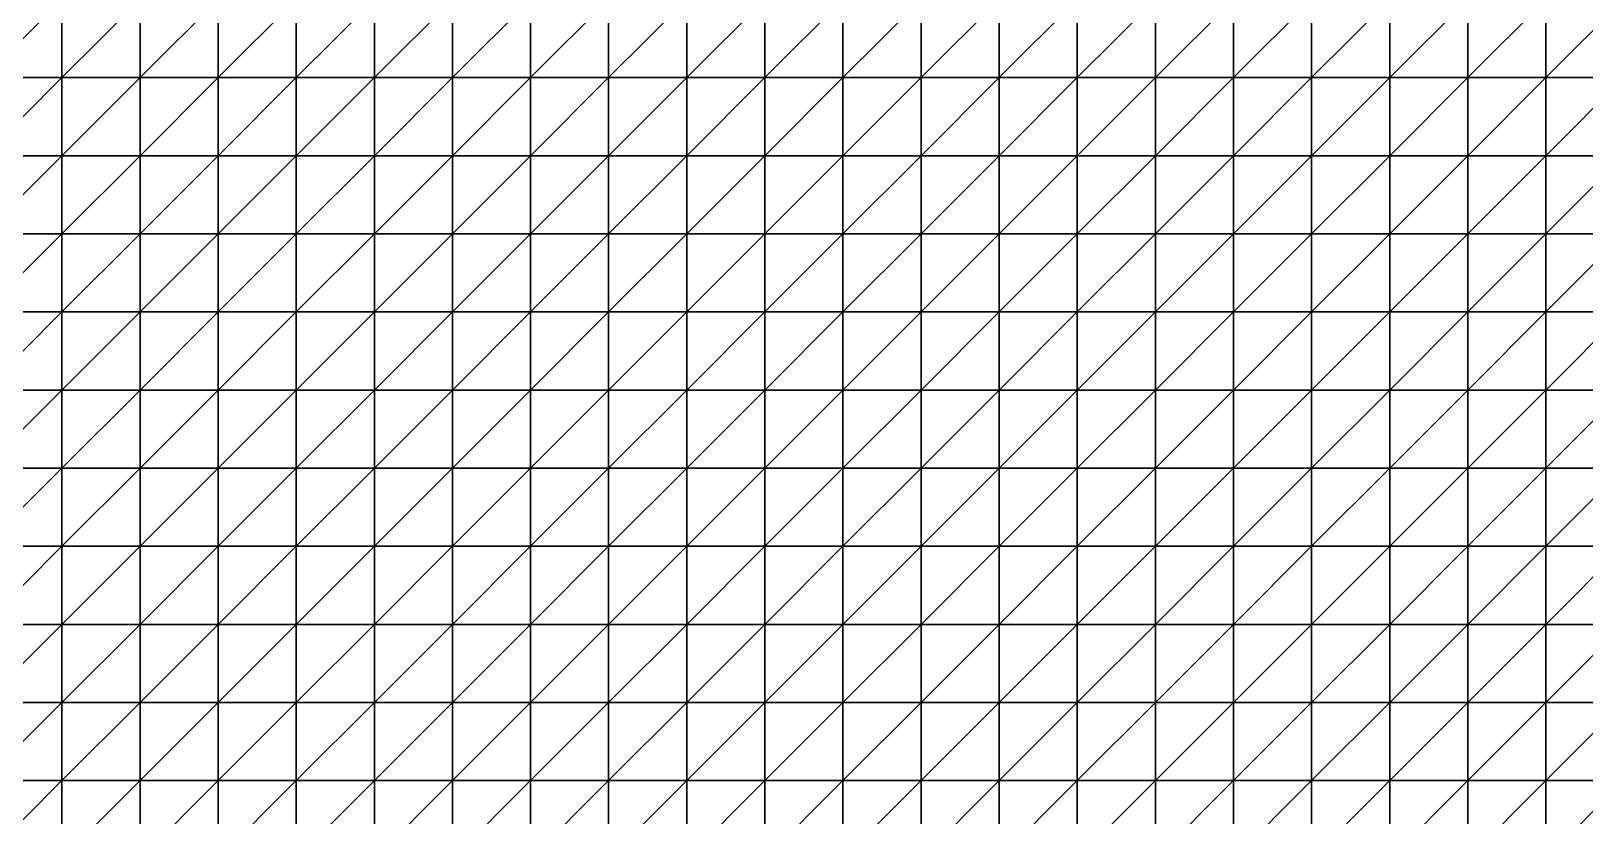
# Model space of a CAD drawing. Header units: metres. Extents: x 351000 to 353000, y 7455000 to 7457000.
# Drawn here: x 351490.1 to 351987.5, y 7456238.7 to 7456489.9 of the extents above; entities that cross this region are included whole.
import ezdxf

# ---------------------------------------------------------------- set-up
doc = ezdxf.new("R2010")
doc.units = ezdxf.units.M

msp = doc.modelspace()

# ---------------------------------------------------------------- linework, layer by layer
at = {"layer": 'TOP_OF_HYPOGENE_TOH'}
for points in [[(351475, 7456475, 1132.32), (351500, 7456475, 1135.08), (351500, 7456500, 1128.58)], [(351475, 7456475, 1132.32), (351500, 7456500, 1128.58), (351475, 7456500, 1126.83)], [(351500, 7456475, 1135.08), (351525, 7456475, 1145.54), (351525, 7456500, 1139.16)], [(351500, 7456475, 1135.08), (351525, 7456500, 1139.16), (351500, 7456500, 1128.58)], [(351525, 7456475, 1145.54), (351550, 7456475, 1161.4), (351550, 7456500, 1156.17)], [(351525, 7456475, 1145.54), (351550, 7456500, 1156.17), (351525, 7456500, 1139.16)], [(351550, 7456475, 1161.4), (351575, 7456475, 1178.13), (351575, 7456500, 1174.84)], [(351550, 7456475, 1161.4), (351575, 7456500, 1174.84), (351550, 7456500, 1156.17)], [(351575, 7456475, 1178.13), (351600, 7456475, 1190.94), (351600, 7456500, 1189.92)], [(351575, 7456475, 1178.13), (351600, 7456500, 1189.92), (351575, 7456500, 1174.84)], [(351600, 7456475, 1190.94), (351625, 7456475, 1196.79), (351625, 7456500, 1197.86)], [(351600, 7456475, 1190.94), (351625, 7456500, 1197.86), (351600, 7456500, 1189.92)], [(351625, 7456475, 1196.79), (351650, 7456475, 1195.81), (351650, 7456500, 1198.3)], [(351625, 7456475, 1196.79), (351650, 7456500, 1198.3), (351625, 7456500, 1197.86)], [(351650, 7456475, 1195.81), (351675, 7456475, 1191.15), (351675, 7456500, 1193.99)], [(351650, 7456475, 1195.81), (351675, 7456500, 1193.99), (351650, 7456500, 1198.3)], [(351675, 7456475, 1191.15), (351700, 7456475, 1187.36), (351700, 7456500, 1189.37)], [(351675, 7456475, 1191.15), (351700, 7456500, 1189.37), (351675, 7456500, 1193.99)], [(351700, 7456475, 1187.36), (351725, 7456475, 1188.22), (351725, 7456500, 1188.41)], [(351700, 7456475, 1187.36), (351725, 7456500, 1188.41), (351700, 7456500, 1189.37)], [(351725, 7456475, 1188.22), (351750, 7456475, 1194.94), (351750, 7456500, 1192.82)], [(351725, 7456475, 1188.22), (351750, 7456500, 1192.82), (351725, 7456500, 1188.41)], [(351750, 7456475, 1194.94), (351775, 7456475, 1205.6), (351775, 7456500, 1201.34)], [(351750, 7456475, 1194.94), (351775, 7456500, 1201.34), (351750, 7456500, 1192.82)], [(351775, 7456475, 1205.6), (351800, 7456475, 1215.85), (351800, 7456500, 1210.39)], [(351775, 7456475, 1205.6), (351800, 7456500, 1210.39), (351775, 7456500, 1201.34)], [(351800, 7456475, 1215.85), (351825, 7456475, 1220.81), (351825, 7456500, 1215.67)], [(351800, 7456475, 1215.85), (351825, 7456500, 1215.67), (351800, 7456500, 1210.39)], [(351825, 7456475, 1220.81), (351850, 7456475, 1217.24), (351850, 7456500, 1214.17)], [(351825, 7456475, 1220.81), (351850, 7456500, 1214.17), (351825, 7456500, 1215.67)], [(351850, 7456475, 1217.24), (351875, 7456475, 1205.11), (351875, 7456500, 1205.59)], [(351850, 7456475, 1217.24), (351875, 7456500, 1205.59), (351850, 7456500, 1214.17)], [(351875, 7456475, 1205.11), (351900, 7456475, 1187.68), (351900, 7456500, 1192.44)], [(351875, 7456475, 1205.11), (351900, 7456500, 1192.44), (351875, 7456500, 1205.59)], [(351900, 7456475, 1187.68), (351925, 7456475, 1170.27), (351925, 7456500, 1179.01)], [(351900, 7456475, 1187.68), (351925, 7456500, 1179.01), (351900, 7456500, 1192.44)], [(351925, 7456475, 1170.27), (351950, 7456475, 1157.97), (351950, 7456500, 1169.45)], [(351925, 7456475, 1170.27), (351950, 7456500, 1169.45), (351925, 7456500, 1179.01)], [(351950, 7456475, 1157.97), (351975, 7456475, 1153.81), (351975, 7456500, 1166.19)], [(351950, 7456475, 1157.97), (351975, 7456500, 1166.19), (351950, 7456500, 1169.45)], [(351975, 7456475, 1153.81), (352000, 7456475, 1157.81), (352000, 7456500, 1169.22)], [(351975, 7456475, 1153.81), (352000, 7456500, 1169.22), (351975, 7456500, 1166.19)], [(351475, 7456450, 1142.95), (351500, 7456450, 1145.73), (351500, 7456475, 1135.08)], [(351475, 7456450, 1142.95), (351500, 7456475, 1135.08), (351475, 7456475, 1132.32)], [(351500, 7456450, 1145.73), (351525, 7456450, 1154.63), (351525, 7456475, 1145.54)], [(351500, 7456450, 1145.73), (351525, 7456475, 1145.54), (351500, 7456475, 1135.08)], [(351525, 7456450, 1154.63), (351550, 7456450, 1167.66), (351550, 7456475, 1161.4)], [(351525, 7456450, 1154.63), (351550, 7456475, 1161.4), (351525, 7456475, 1145.54)], [(351550, 7456450, 1167.66), (351575, 7456450, 1180.86), (351575, 7456475, 1178.13)], [(351550, 7456450, 1167.66), (351575, 7456475, 1178.13), (351550, 7456475, 1161.4)], [(351575, 7456450, 1180.86), (351600, 7456450, 1190.08), (351600, 7456475, 1190.94)], [(351575, 7456450, 1180.86), (351600, 7456475, 1190.94), (351575, 7456475, 1178.13)], [(351600, 7456450, 1190.08), (351625, 7456450, 1192.9), (351625, 7456475, 1196.79)], [(351600, 7456450, 1190.08), (351625, 7456475, 1196.79), (351600, 7456475, 1190.94)], [(351625, 7456450, 1192.9), (351650, 7456450, 1189.89), (351650, 7456475, 1195.81)], [(351625, 7456450, 1192.9), (351650, 7456475, 1195.81), (351625, 7456475, 1196.79)], [(351650, 7456450, 1189.89), (351675, 7456450, 1184.42), (351675, 7456475, 1191.15)], [(351650, 7456450, 1189.89), (351675, 7456475, 1191.15), (351650, 7456475, 1195.81)], [(351675, 7456450, 1184.42), (351700, 7456450, 1180.95), (351700, 7456475, 1187.36)], [(351675, 7456450, 1184.42), (351700, 7456475, 1187.36), (351675, 7456475, 1191.15)], [(351700, 7456450, 1180.95), (351725, 7456450, 1182.93), (351725, 7456475, 1188.22)], [(351700, 7456450, 1180.95), (351725, 7456475, 1188.22), (351700, 7456475, 1187.36)], [(351725, 7456450, 1182.93), (351750, 7456450, 1191.1), (351750, 7456475, 1194.94)], [(351725, 7456450, 1182.93), (351750, 7456475, 1194.94), (351725, 7456475, 1188.22)], [(351750, 7456450, 1191.1), (351775, 7456450, 1203.01), (351775, 7456475, 1205.6)], [(351750, 7456450, 1191.1), (351775, 7456475, 1205.6), (351750, 7456475, 1194.94)], [(351775, 7456450, 1203.01), (351800, 7456450, 1213.86), (351800, 7456475, 1215.85)], [(351775, 7456450, 1203.01), (351800, 7456475, 1215.85), (351775, 7456475, 1205.6)], [(351800, 7456450, 1213.86), (351825, 7456450, 1218.46), (351825, 7456475, 1220.81)], [(351800, 7456450, 1213.86), (351825, 7456475, 1220.81), (351800, 7456475, 1215.85)], [(351825, 7456450, 1218.46), (351850, 7456450, 1213.56), (351850, 7456475, 1217.24)], [(351825, 7456450, 1218.46), (351850, 7456475, 1217.24), (351825, 7456475, 1220.81)], [(351850, 7456450, 1213.56), (351875, 7456450, 1199.4), (351875, 7456475, 1205.11)], [(351850, 7456450, 1213.56), (351875, 7456475, 1205.11), (351850, 7456475, 1217.24)], [(351875, 7456450, 1199.4), (351900, 7456450, 1179.86), (351900, 7456475, 1187.68)], [(351875, 7456450, 1199.4), (351900, 7456475, 1187.68), (351875, 7456475, 1205.11)], [(351900, 7456450, 1179.86), (351925, 7456450, 1160.88), (351925, 7456475, 1170.27)], [(351900, 7456450, 1179.86), (351925, 7456475, 1170.27), (351900, 7456475, 1187.68)], [(351925, 7456450, 1160.88), (351950, 7456450, 1148.11), (351950, 7456475, 1157.97)], [(351925, 7456450, 1160.88), (351950, 7456475, 1157.97), (351925, 7456475, 1170.27)], [(351950, 7456450, 1148.11), (351975, 7456450, 1144.77), (351975, 7456475, 1153.81)], [(351950, 7456450, 1148.11), (351975, 7456475, 1153.81), (351950, 7456475, 1157.97)], [(351975, 7456450, 1144.77), (352000, 7456450, 1150.7), (352000, 7456475, 1157.81)], [(351975, 7456450, 1144.77), (352000, 7456475, 1157.81), (351975, 7456475, 1153.81)], [(351475, 7456425, 1154.44), (351500, 7456425, 1156.29), (351500, 7456450, 1145.73)], [(351475, 7456425, 1154.44), (351500, 7456450, 1145.73), (351475, 7456450, 1142.95)], [(351500, 7456425, 1156.29), (351525, 7456425, 1162.66), (351525, 7456450, 1154.63)], [(351500, 7456425, 1156.29), (351525, 7456450, 1154.63), (351500, 7456450, 1145.73)], [(351525, 7456425, 1162.66), (351550, 7456425, 1172.02), (351550, 7456450, 1167.66)], [(351525, 7456425, 1162.66), (351550, 7456450, 1167.66), (351525, 7456450, 1154.63)], [(351550, 7456425, 1172.02), (351575, 7456425, 1181.11), (351575, 7456450, 1180.86)], [(351550, 7456425, 1172.02), (351575, 7456450, 1180.86), (351550, 7456450, 1167.66)], [(351575, 7456425, 1181.11), (351600, 7456425, 1186.49), (351600, 7456450, 1190.08)], [(351575, 7456425, 1181.11), (351600, 7456450, 1190.08), (351575, 7456450, 1180.86)], [(351600, 7456425, 1186.49), (351625, 7456425, 1186.28), (351625, 7456450, 1192.9)], [(351600, 7456425, 1186.49), (351625, 7456450, 1192.9), (351600, 7456450, 1190.08)], [(351625, 7456425, 1186.28), (351650, 7456425, 1181.35), (351650, 7456450, 1189.89)], [(351625, 7456425, 1186.28), (351650, 7456450, 1189.89), (351625, 7456450, 1192.9)], [(351650, 7456425, 1181.35), (351675, 7456425, 1175.03), (351675, 7456450, 1184.42)], [(351650, 7456425, 1181.35), (351675, 7456450, 1184.42), (351650, 7456450, 1189.89)], [(351675, 7456425, 1175.03), (351700, 7456425, 1171.55), (351700, 7456450, 1180.95)], [(351675, 7456425, 1175.03), (351700, 7456450, 1180.95), (351675, 7456450, 1184.42)], [(351700, 7456425, 1171.55), (351725, 7456425, 1173.96), (351725, 7456450, 1182.93)], [(351700, 7456425, 1171.55), (351725, 7456450, 1182.93), (351700, 7456450, 1180.95)], [(351725, 7456425, 1173.96), (351750, 7456425, 1182.62), (351750, 7456450, 1191.1)], [(351725, 7456425, 1173.96), (351750, 7456450, 1191.1), (351725, 7456450, 1182.93)], [(351750, 7456425, 1182.62), (351775, 7456425, 1194.85), (351775, 7456450, 1203.01)], [(351750, 7456425, 1182.62), (351775, 7456450, 1203.01), (351750, 7456450, 1191.1)], [(351775, 7456425, 1194.85), (351800, 7456425, 1205.72), (351800, 7456450, 1213.86)], [(351775, 7456425, 1194.85), (351800, 7456450, 1213.86), (351775, 7456450, 1203.01)], [(351800, 7456425, 1205.72), (351825, 7456425, 1210.05), (351825, 7456450, 1218.46)], [(351800, 7456425, 1205.72), (351825, 7456450, 1218.46), (351800, 7456450, 1213.86)], [(351825, 7456425, 1210.05), (351850, 7456425, 1204.74), (351850, 7456450, 1213.56)], [(351825, 7456425, 1210.05), (351850, 7456450, 1213.56), (351825, 7456450, 1218.46)], [(351850, 7456425, 1204.74), (351875, 7456425, 1190.3), (351875, 7456450, 1199.4)], [(351850, 7456425, 1204.74), (351875, 7456450, 1199.4), (351850, 7456450, 1213.56)], [(351875, 7456425, 1190.3), (351900, 7456425, 1170.92), (351900, 7456450, 1179.86)], [(351875, 7456425, 1190.3), (351900, 7456450, 1179.86), (351875, 7456450, 1199.4)], [(351900, 7456425, 1170.92), (351925, 7456425, 1152.77), (351925, 7456450, 1160.88)], [(351900, 7456425, 1170.92), (351925, 7456450, 1160.88), (351900, 7456450, 1179.86)], [(351925, 7456425, 1152.77), (351950, 7456425, 1141.53), (351950, 7456450, 1148.11)], [(351925, 7456425, 1152.77), (351950, 7456450, 1148.11), (351925, 7456450, 1160.88)], [(351950, 7456425, 1141.53), (351975, 7456425, 1140.27), (351975, 7456450, 1144.77)], [(351950, 7456425, 1141.53), (351975, 7456450, 1144.77), (351950, 7456450, 1148.11)], [(351975, 7456425, 1140.27), (352000, 7456425, 1148.51), (352000, 7456450, 1150.7)], [(351975, 7456425, 1140.27), (352000, 7456450, 1150.7), (351975, 7456450, 1144.77)], [(351475, 7456400, 1161.83), (351500, 7456400, 1162.16), (351500, 7456425, 1156.29)], [(351475, 7456400, 1161.83), (351500, 7456425, 1156.29), (351475, 7456425, 1154.44)], [(351500, 7456400, 1162.16), (351525, 7456400, 1165.79), (351525, 7456425, 1162.66)], [(351500, 7456400, 1162.16), (351525, 7456425, 1162.66), (351500, 7456425, 1156.29)], [(351525, 7456400, 1165.79), (351550, 7456400, 1171.74), (351550, 7456425, 1172.02)], [(351525, 7456400, 1165.79), (351550, 7456425, 1172.02), (351525, 7456425, 1162.66)], [(351550, 7456400, 1171.74), (351575, 7456400, 1177.42), (351575, 7456425, 1181.11)], [(351550, 7456400, 1171.74), (351575, 7456425, 1181.11), (351550, 7456425, 1172.02)], [(351575, 7456400, 1177.42), (351600, 7456400, 1179.99), (351600, 7456425, 1186.49)], [(351575, 7456400, 1177.42), (351600, 7456425, 1186.49), (351575, 7456425, 1181.11)], [(351600, 7456400, 1179.99), (351625, 7456400, 1177.9), (351625, 7456425, 1186.28)], [(351600, 7456400, 1179.99), (351625, 7456425, 1186.28), (351600, 7456425, 1186.49)], [(351625, 7456400, 1177.9), (351650, 7456400, 1172.06), (351650, 7456425, 1181.35)], [(351625, 7456400, 1177.9), (351650, 7456425, 1181.35), (351625, 7456425, 1186.28)], [(351650, 7456400, 1172.06), (351675, 7456400, 1165.57), (351675, 7456425, 1175.03)], [(351650, 7456400, 1172.06), (351675, 7456425, 1175.03), (351650, 7456425, 1181.35)], [(351675, 7456400, 1165.57), (351700, 7456400, 1162.22), (351700, 7456425, 1171.55)], [(351675, 7456400, 1165.57), (351700, 7456425, 1171.55), (351675, 7456425, 1175.03)], [(351700, 7456400, 1162.22), (351725, 7456400, 1164.66), (351725, 7456425, 1173.96)], [(351700, 7456400, 1162.22), (351725, 7456425, 1173.96), (351700, 7456425, 1171.55)], [(351725, 7456400, 1164.66), (351750, 7456400, 1173.06), (351750, 7456425, 1182.62)], [(351725, 7456400, 1164.66), (351750, 7456425, 1182.62), (351725, 7456425, 1173.96)], [(351750, 7456400, 1173.06), (351775, 7456400, 1184.77), (351775, 7456425, 1194.85)], [(351750, 7456400, 1173.06), (351775, 7456425, 1194.85), (351750, 7456425, 1182.62)], [(351775, 7456400, 1184.77), (351800, 7456400, 1195.1), (351800, 7456425, 1205.72)], [(351775, 7456400, 1184.77), (351800, 7456425, 1205.72), (351775, 7456425, 1194.85)], [(351800, 7456400, 1195.1), (351825, 7456400, 1199.17), (351825, 7456425, 1210.05)], [(351800, 7456400, 1195.1), (351825, 7456425, 1210.05), (351800, 7456425, 1205.72)], [(351825, 7456400, 1199.17), (351850, 7456400, 1194.14), (351850, 7456425, 1204.74)], [(351825, 7456400, 1199.17), (351850, 7456425, 1204.74), (351825, 7456425, 1210.05)], [(351850, 7456400, 1194.14), (351875, 7456400, 1180.72), (351875, 7456425, 1190.3)], [(351850, 7456400, 1194.14), (351875, 7456425, 1190.3), (351850, 7456425, 1204.74)], [(351875, 7456400, 1180.72), (351900, 7456400, 1163.09), (351900, 7456425, 1170.92)], [(351875, 7456400, 1180.72), (351900, 7456425, 1170.92), (351875, 7456425, 1190.3)], [(351900, 7456400, 1163.09), (351925, 7456400, 1147.21), (351925, 7456425, 1152.77)], [(351900, 7456400, 1163.09), (351925, 7456425, 1152.77), (351900, 7456425, 1170.92)], [(351925, 7456400, 1147.21), (351950, 7456400, 1138.42), (351950, 7456425, 1141.53)], [(351925, 7456400, 1147.21), (351950, 7456425, 1141.53), (351925, 7456425, 1152.77)], [(351950, 7456400, 1138.42), (351975, 7456400, 1139.37), (351975, 7456425, 1140.27)], [(351950, 7456400, 1138.42), (351975, 7456425, 1140.27), (351950, 7456425, 1141.53)], [(351975, 7456400, 1139.37), (352000, 7456400, 1149.22), (352000, 7456425, 1148.51)], [(351975, 7456400, 1139.37), (352000, 7456425, 1148.51), (351975, 7456425, 1140.27)], [(351475, 7456375, 1162.17), (351500, 7456375, 1160.76), (351500, 7456400, 1162.16)], [(351475, 7456375, 1162.17), (351500, 7456400, 1162.16), (351475, 7456400, 1161.83)], [(351500, 7456375, 1160.76), (351525, 7456375, 1162.11), (351525, 7456400, 1165.79)], [(351500, 7456375, 1160.76), (351525, 7456400, 1165.79), (351500, 7456400, 1162.16)], [(351525, 7456375, 1162.11), (351550, 7456375, 1165.74), (351550, 7456400, 1171.74)], [(351525, 7456375, 1162.11), (351550, 7456400, 1171.74), (351525, 7456400, 1165.79)], [(351550, 7456375, 1165.74), (351575, 7456375, 1169.61), (351575, 7456400, 1177.42)], [(351550, 7456375, 1165.74), (351575, 7456400, 1177.42), (351550, 7456400, 1171.74)], [(351575, 7456375, 1169.61), (351600, 7456375, 1171.23), (351600, 7456400, 1179.99)], [(351575, 7456375, 1169.61), (351600, 7456400, 1179.99), (351575, 7456400, 1177.42)], [(351600, 7456375, 1171.23), (351625, 7456375, 1169.13), (351625, 7456400, 1177.9)], [(351600, 7456375, 1171.23), (351625, 7456400, 1177.9), (351600, 7456400, 1179.99)], [(351625, 7456375, 1169.13), (351650, 7456375, 1163.99), (351650, 7456400, 1172.06)], [(351625, 7456375, 1169.13), (351650, 7456400, 1172.06), (351625, 7456400, 1177.9)], [(351650, 7456375, 1163.99), (351675, 7456375, 1158.43), (351675, 7456400, 1165.57)], [(351650, 7456375, 1163.99), (351675, 7456400, 1165.57), (351650, 7456400, 1172.06)], [(351675, 7456375, 1158.43), (351700, 7456375, 1155.7), (351700, 7456400, 1162.22)], [(351675, 7456375, 1158.43), (351700, 7456400, 1162.22), (351675, 7456400, 1165.57)], [(351700, 7456375, 1155.7), (351725, 7456375, 1158.09), (351725, 7456400, 1164.66)], [(351700, 7456375, 1155.7), (351725, 7456400, 1164.66), (351700, 7456400, 1162.22)], [(351725, 7456375, 1158.09), (351750, 7456375, 1165.74), (351750, 7456400, 1173.06)], [(351725, 7456375, 1158.09), (351750, 7456400, 1173.06), (351725, 7456400, 1164.66)], [(351750, 7456375, 1165.74), (351775, 7456375, 1176.31), (351775, 7456400, 1184.77)], [(351750, 7456375, 1165.74), (351775, 7456400, 1184.77), (351750, 7456400, 1173.06)], [(351775, 7456375, 1176.31), (351800, 7456375, 1185.6), (351800, 7456400, 1195.1)], [(351775, 7456375, 1176.31), (351800, 7456400, 1195.1), (351775, 7456400, 1184.77)], [(351800, 7456375, 1185.6), (351825, 7456375, 1189.27), (351825, 7456400, 1199.17)], [(351800, 7456375, 1185.6), (351825, 7456400, 1199.17), (351800, 7456400, 1195.1)], [(351825, 7456375, 1189.27), (351850, 7456375, 1184.81), (351850, 7456400, 1194.14)], [(351825, 7456375, 1189.27), (351850, 7456400, 1194.14), (351825, 7456400, 1199.17)], [(351850, 7456375, 1184.81), (351875, 7456375, 1172.99), (351875, 7456400, 1180.72)], [(351850, 7456375, 1184.81), (351875, 7456400, 1180.72), (351850, 7456400, 1194.14)], [(351875, 7456375, 1172.99), (351900, 7456375, 1157.69), (351900, 7456400, 1163.09)], [(351875, 7456375, 1172.99), (351900, 7456400, 1163.09), (351875, 7456400, 1180.72)], [(351900, 7456375, 1157.69), (351925, 7456375, 1144.34), (351925, 7456400, 1147.21)], [(351900, 7456375, 1157.69), (351925, 7456400, 1147.21), (351900, 7456400, 1163.09)], [(351925, 7456375, 1144.34), (351950, 7456375, 1137.63), (351950, 7456400, 1138.42)], [(351925, 7456375, 1144.34), (351950, 7456400, 1138.42), (351925, 7456400, 1147.21)], [(351950, 7456375, 1137.63), (351975, 7456375, 1139.73), (351975, 7456400, 1139.37)], [(351950, 7456375, 1137.63), (351975, 7456400, 1139.37), (351950, 7456400, 1138.42)], [(351975, 7456375, 1139.73), (352000, 7456375, 1149.57), (352000, 7456400, 1149.22)], [(351975, 7456375, 1139.73), (352000, 7456400, 1149.22), (351975, 7456400, 1139.37)], [(351475, 7456350, 1155.64), (351500, 7456350, 1152.56), (351500, 7456375, 1160.76)], [(351475, 7456350, 1155.64), (351500, 7456375, 1160.76), (351475, 7456375, 1162.17)], [(351500, 7456350, 1152.56), (351525, 7456350, 1152.43), (351525, 7456375, 1162.11)], [(351500, 7456350, 1152.56), (351525, 7456375, 1162.11), (351500, 7456375, 1160.76)], [(351525, 7456350, 1152.43), (351550, 7456350, 1155.1), (351550, 7456375, 1165.74)], [(351525, 7456350, 1152.43), (351550, 7456375, 1165.74), (351525, 7456375, 1162.11)], [(351550, 7456350, 1155.1), (351575, 7456350, 1158.88), (351575, 7456375, 1169.61)], [(351550, 7456350, 1155.1), (351575, 7456375, 1169.61), (351550, 7456375, 1165.74)], [(351575, 7456350, 1158.88), (351600, 7456350, 1161.41), (351600, 7456375, 1171.23)], [(351575, 7456350, 1158.88), (351600, 7456375, 1171.23), (351575, 7456375, 1169.61)], [(351600, 7456350, 1161.41), (351625, 7456350, 1161.08), (351625, 7456375, 1169.13)], [(351600, 7456350, 1161.41), (351625, 7456375, 1169.13), (351600, 7456375, 1171.23)], [(351625, 7456350, 1161.08), (351650, 7456350, 1158.08), (351650, 7456375, 1163.99)], [(351625, 7456350, 1161.08), (351650, 7456375, 1163.99), (351625, 7456375, 1169.13)], [(351650, 7456350, 1158.08), (351675, 7456350, 1154.43), (351675, 7456375, 1158.43)], [(351650, 7456350, 1158.08), (351675, 7456375, 1158.43), (351650, 7456375, 1163.99)], [(351675, 7456350, 1154.43), (351700, 7456350, 1152.81), (351700, 7456375, 1155.7)], [(351675, 7456350, 1154.43), (351700, 7456375, 1155.7), (351675, 7456375, 1158.43)], [(351700, 7456350, 1152.81), (351725, 7456350, 1155.19), (351725, 7456375, 1158.09)], [(351700, 7456350, 1152.81), (351725, 7456375, 1158.09), (351700, 7456375, 1155.7)], [(351725, 7456350, 1155.19), (351750, 7456350, 1161.82), (351750, 7456375, 1165.74)], [(351725, 7456350, 1155.19), (351750, 7456375, 1165.74), (351725, 7456375, 1158.09)], [(351750, 7456350, 1161.82), (351775, 7456350, 1170.85), (351775, 7456375, 1176.31)], [(351750, 7456350, 1161.82), (351775, 7456375, 1176.31), (351750, 7456375, 1165.74)], [(351775, 7456350, 1170.85), (351800, 7456350, 1178.79), (351800, 7456375, 1185.6)], [(351775, 7456350, 1170.85), (351800, 7456375, 1185.6), (351775, 7456375, 1176.31)], [(351800, 7456350, 1178.79), (351825, 7456350, 1181.91), (351825, 7456375, 1189.27)], [(351800, 7456350, 1178.79), (351825, 7456375, 1189.27), (351800, 7456375, 1185.6)], [(351825, 7456350, 1181.91), (351850, 7456350, 1178.06), (351850, 7456375, 1184.81)], [(351825, 7456350, 1181.91), (351850, 7456375, 1184.81), (351825, 7456375, 1189.27)], [(351850, 7456350, 1178.06), (351875, 7456350, 1167.9), (351875, 7456375, 1172.99)], [(351850, 7456350, 1178.06), (351875, 7456375, 1172.99), (351850, 7456375, 1184.81)], [(351875, 7456350, 1167.9), (351900, 7456350, 1154.81), (351900, 7456375, 1157.69)], [(351875, 7456350, 1167.9), (351900, 7456375, 1157.69), (351875, 7456375, 1172.99)], [(351900, 7456350, 1154.81), (351925, 7456350, 1143.41), (351925, 7456375, 1144.34)], [(351900, 7456350, 1154.81), (351925, 7456375, 1144.34), (351900, 7456375, 1157.69)], [(351925, 7456350, 1143.41), (351950, 7456350, 1137.66), (351950, 7456375, 1137.63)], [(351925, 7456350, 1143.41), (351950, 7456375, 1137.63), (351925, 7456375, 1144.34)], [(351950, 7456350, 1137.66), (351975, 7456350, 1139.27), (351975, 7456375, 1139.73)], [(351950, 7456350, 1137.66), (351975, 7456375, 1139.73), (351950, 7456375, 1137.63)], [(351975, 7456350, 1139.27), (352000, 7456350, 1147.1), (352000, 7456375, 1149.57)], [(351975, 7456350, 1139.27), (352000, 7456375, 1149.57), (351975, 7456375, 1139.73)], [(351475, 7456325, 1144.91), (351500, 7456325, 1140.47), (351500, 7456350, 1152.56)], [(351475, 7456325, 1144.91), (351500, 7456350, 1152.56), (351475, 7456350, 1155.64)], [(351500, 7456325, 1140.47), (351525, 7456325, 1139.63), (351525, 7456350, 1152.43)], [(351500, 7456325, 1140.47), (351525, 7456350, 1152.43), (351500, 7456350, 1152.56)], [(351525, 7456325, 1139.63), (351550, 7456325, 1142.44), (351550, 7456350, 1155.1)], [(351525, 7456325, 1139.63), (351550, 7456350, 1155.1), (351525, 7456350, 1152.43)], [(351550, 7456325, 1142.44), (351575, 7456325, 1147.33), (351575, 7456350, 1158.88)], [(351550, 7456325, 1142.44), (351575, 7456350, 1158.88), (351550, 7456350, 1155.1)], [(351575, 7456325, 1147.33), (351600, 7456325, 1151.91), (351600, 7456350, 1161.41)], [(351575, 7456325, 1147.33), (351600, 7456350, 1161.41), (351575, 7456350, 1158.88)], [(351600, 7456325, 1151.91), (351625, 7456325, 1154.28), (351625, 7456350, 1161.08)], [(351600, 7456325, 1151.91), (351625, 7456350, 1161.08), (351600, 7456350, 1161.41)], [(351625, 7456325, 1154.28), (351650, 7456325, 1154.11), (351650, 7456350, 1158.08)], [(351625, 7456325, 1154.28), (351650, 7456350, 1158.08), (351625, 7456350, 1161.08)], [(351650, 7456325, 1154.11), (351675, 7456325, 1152.76), (351675, 7456350, 1154.43)], [(351650, 7456325, 1154.11), (351675, 7456350, 1154.43), (351650, 7456350, 1158.08)], [(351675, 7456325, 1152.76), (351700, 7456325, 1152.36), (351700, 7456350, 1152.81)], [(351675, 7456325, 1152.76), (351700, 7456350, 1152.81), (351675, 7456350, 1154.43)], [(351700, 7456325, 1152.36), (351725, 7456325, 1154.65), (351725, 7456350, 1155.19)], [(351700, 7456325, 1152.36), (351725, 7456350, 1155.19), (351700, 7456350, 1152.81)], [(351725, 7456325, 1154.65), (351750, 7456325, 1160.09), (351750, 7456350, 1161.82)], [(351725, 7456325, 1154.65), (351750, 7456350, 1161.82), (351725, 7456350, 1155.19)], [(351750, 7456325, 1160.09), (351775, 7456325, 1167.45), (351775, 7456350, 1170.85)], [(351750, 7456325, 1160.09), (351775, 7456350, 1170.85), (351750, 7456350, 1161.82)], [(351775, 7456325, 1167.45), (351800, 7456325, 1173.97), (351800, 7456350, 1178.79)], [(351775, 7456325, 1167.45), (351800, 7456350, 1178.79), (351775, 7456350, 1170.85)], [(351800, 7456325, 1173.97), (351825, 7456325, 1176.58), (351825, 7456350, 1181.91)], [(351800, 7456325, 1173.97), (351825, 7456350, 1181.91), (351800, 7456350, 1178.79)], [(351825, 7456325, 1176.58), (351850, 7456325, 1173.39), (351850, 7456350, 1178.06)], [(351825, 7456325, 1176.58), (351850, 7456350, 1178.06), (351825, 7456350, 1181.91)], [(351850, 7456325, 1173.39), (351875, 7456325, 1164.83), (351875, 7456350, 1167.9)], [(351850, 7456325, 1173.39), (351875, 7456350, 1167.9), (351850, 7456350, 1178.06)], [(351875, 7456325, 1164.83), (351900, 7456325, 1153.6), (351900, 7456350, 1154.81)], [(351875, 7456325, 1164.83), (351900, 7456350, 1154.81), (351875, 7456350, 1167.9)], [(351900, 7456325, 1153.6), (351925, 7456325, 1143.44), (351925, 7456350, 1143.41)], [(351900, 7456325, 1153.6), (351925, 7456350, 1143.41), (351900, 7456350, 1154.81)], [(351925, 7456325, 1143.44), (351950, 7456325, 1137.52), (351950, 7456350, 1137.66)], [(351925, 7456325, 1143.44), (351950, 7456350, 1137.66), (351925, 7456350, 1143.41)], [(351950, 7456325, 1137.52), (351975, 7456325, 1137.2), (351975, 7456350, 1139.27)], [(351950, 7456325, 1137.52), (351975, 7456350, 1139.27), (351950, 7456350, 1137.66)], [(351975, 7456325, 1137.2), (352000, 7456325, 1141.51), (352000, 7456350, 1147.1)], [(351975, 7456325, 1137.2), (352000, 7456350, 1147.1), (351975, 7456350, 1139.27)], [(351475, 7456300, 1133.26), (351500, 7456300, 1128.11), (351500, 7456325, 1140.47)], [(351475, 7456300, 1133.26), (351500, 7456325, 1140.47), (351475, 7456325, 1144.91)], [(351500, 7456300, 1128.11), (351525, 7456300, 1127.3), (351525, 7456325, 1139.63)], [(351500, 7456300, 1128.11), (351525, 7456325, 1139.63), (351500, 7456325, 1140.47)], [(351525, 7456300, 1127.3), (351550, 7456300, 1130.91), (351550, 7456325, 1142.44)], [(351525, 7456300, 1127.3), (351550, 7456325, 1142.44), (351525, 7456325, 1139.63)], [(351550, 7456300, 1130.91), (351575, 7456300, 1137.34), (351575, 7456325, 1147.33)], [(351550, 7456300, 1130.91), (351575, 7456325, 1147.33), (351550, 7456325, 1142.44)], [(351575, 7456300, 1137.34), (351600, 7456300, 1144.14), (351600, 7456325, 1151.91)], [(351575, 7456300, 1137.34), (351600, 7456325, 1151.91), (351575, 7456325, 1147.33)], [(351600, 7456300, 1144.14), (351625, 7456300, 1149.11), (351625, 7456325, 1154.28)], [(351600, 7456300, 1144.14), (351625, 7456325, 1154.28), (351600, 7456325, 1151.91)], [(351625, 7456300, 1149.11), (351650, 7456300, 1151.49), (351650, 7456325, 1154.11)], [(351625, 7456300, 1149.11), (351650, 7456325, 1154.11), (351625, 7456325, 1154.28)], [(351650, 7456300, 1151.49), (351675, 7456300, 1152.07), (351675, 7456325, 1152.76)], [(351650, 7456300, 1151.49), (351675, 7456325, 1152.76), (351650, 7456325, 1154.11)], [(351675, 7456300, 1152.07), (351700, 7456300, 1152.53), (351700, 7456325, 1152.36)], [(351675, 7456300, 1152.07), (351700, 7456325, 1152.36), (351675, 7456325, 1152.76)], [(351700, 7456300, 1152.53), (351725, 7456300, 1154.45), (351725, 7456325, 1154.65)], [(351700, 7456300, 1152.53), (351725, 7456325, 1154.65), (351700, 7456325, 1152.36)], [(351725, 7456300, 1154.45), (351750, 7456300, 1158.59), (351750, 7456325, 1160.09)], [(351725, 7456300, 1154.45), (351750, 7456325, 1160.09), (351725, 7456325, 1154.65)], [(351750, 7456300, 1158.59), (351775, 7456300, 1164.28), (351775, 7456325, 1167.45)], [(351750, 7456300, 1158.59), (351775, 7456325, 1167.45), (351750, 7456325, 1160.09)], [(351775, 7456300, 1164.28), (351800, 7456300, 1169.53), (351800, 7456325, 1173.97)], [(351775, 7456300, 1164.28), (351800, 7456325, 1173.97), (351775, 7456325, 1167.45)], [(351800, 7456300, 1169.53), (351825, 7456300, 1171.81), (351825, 7456325, 1176.58)], [(351800, 7456300, 1169.53), (351825, 7456325, 1176.58), (351800, 7456325, 1173.97)], [(351825, 7456300, 1171.81), (351850, 7456300, 1169.42), (351850, 7456325, 1173.39)], [(351825, 7456300, 1171.81), (351850, 7456325, 1173.39), (351825, 7456325, 1176.58)], [(351850, 7456300, 1169.42), (351875, 7456300, 1162.49), (351875, 7456325, 1164.83)], [(351850, 7456300, 1169.42), (351875, 7456325, 1164.83), (351850, 7456325, 1173.39)], [(351875, 7456300, 1162.49), (351900, 7456300, 1152.94), (351900, 7456325, 1153.6)], [(351875, 7456300, 1162.49), (351900, 7456325, 1153.6), (351875, 7456325, 1164.83)], [(351900, 7456300, 1152.94), (351925, 7456300, 1143.59), (351925, 7456325, 1143.44)], [(351900, 7456300, 1152.94), (351925, 7456325, 1143.44), (351900, 7456325, 1153.6)], [(351925, 7456300, 1143.59), (351950, 7456300, 1136.9), (351950, 7456325, 1137.52)], [(351925, 7456300, 1143.59), (351950, 7456325, 1137.52), (351925, 7456325, 1143.44)], [(351950, 7456300, 1136.9), (351975, 7456300, 1134), (351975, 7456325, 1137.2)], [(351950, 7456300, 1136.9), (351975, 7456325, 1137.2), (351950, 7456325, 1137.52)], [(351975, 7456300, 1134), (352000, 7456300, 1134.22), (352000, 7456325, 1141.51)], [(351975, 7456300, 1134), (352000, 7456325, 1141.51), (351975, 7456325, 1137.2)], [(351475, 7456275, 1123.14), (351500, 7456275, 1118.38), (351500, 7456300, 1128.11)], [(351475, 7456275, 1123.14), (351500, 7456300, 1128.11), (351475, 7456300, 1133.26)], [(351500, 7456275, 1118.38), (351525, 7456275, 1118.49), (351525, 7456300, 1127.3)], [(351500, 7456275, 1118.38), (351525, 7456300, 1127.3), (351500, 7456300, 1128.11)], [(351525, 7456275, 1118.49), (351550, 7456275, 1123.3), (351550, 7456300, 1130.91)], [(351525, 7456275, 1118.49), (351550, 7456300, 1130.91), (351525, 7456300, 1127.3)], [(351550, 7456275, 1123.3), (351575, 7456275, 1131.18), (351575, 7456300, 1137.34)], [(351550, 7456275, 1123.3), (351575, 7456300, 1137.34), (351550, 7456300, 1130.91)], [(351575, 7456275, 1131.18), (351600, 7456275, 1139.63), (351600, 7456300, 1144.14)], [(351575, 7456275, 1131.18), (351600, 7456300, 1144.14), (351575, 7456300, 1137.34)], [(351600, 7456275, 1139.63), (351625, 7456275, 1146.36), (351625, 7456300, 1149.11)], [(351600, 7456275, 1139.63), (351625, 7456300, 1149.11), (351600, 7456300, 1144.14)], [(351625, 7456275, 1146.36), (351650, 7456275, 1150.33), (351650, 7456300, 1151.49)], [(351625, 7456275, 1146.36), (351650, 7456300, 1151.49), (351625, 7456300, 1149.11)], [(351650, 7456275, 1150.33), (351675, 7456275, 1151.95), (351675, 7456300, 1152.07)], [(351650, 7456275, 1150.33), (351675, 7456300, 1152.07), (351650, 7456300, 1151.49)], [(351675, 7456275, 1151.95), (351700, 7456275, 1152.58), (351700, 7456300, 1152.53)], [(351675, 7456275, 1151.95), (351700, 7456300, 1152.53), (351675, 7456300, 1152.07)], [(351700, 7456275, 1152.58), (351725, 7456275, 1153.74), (351725, 7456300, 1154.45)], [(351700, 7456275, 1152.58), (351725, 7456300, 1154.45), (351700, 7456300, 1152.53)], [(351725, 7456275, 1153.74), (351750, 7456275, 1156.41), (351750, 7456300, 1158.59)], [(351725, 7456275, 1153.74), (351750, 7456300, 1158.59), (351725, 7456300, 1154.45)], [(351750, 7456275, 1156.41), (351775, 7456275, 1160.48), (351775, 7456300, 1164.28)], [(351750, 7456275, 1156.41), (351775, 7456300, 1164.28), (351750, 7456300, 1158.59)], [(351775, 7456275, 1160.48), (351800, 7456275, 1164.57), (351800, 7456300, 1169.53)], [(351775, 7456275, 1160.48), (351800, 7456300, 1169.53), (351775, 7456300, 1164.28)], [(351800, 7456275, 1164.57), (351825, 7456275, 1166.64), (351825, 7456300, 1171.81)], [(351800, 7456275, 1164.57), (351825, 7456300, 1171.81), (351800, 7456300, 1169.53)], [(351825, 7456275, 1166.64), (351850, 7456275, 1165.11), (351850, 7456300, 1169.42)], [(351825, 7456275, 1166.64), (351850, 7456300, 1169.42), (351825, 7456300, 1171.81)], [(351850, 7456275, 1165.11), (351875, 7456275, 1159.76), (351875, 7456300, 1162.49)], [(351850, 7456275, 1165.11), (351875, 7456300, 1162.49), (351850, 7456300, 1169.42)], [(351875, 7456275, 1159.76), (351900, 7456275, 1151.78), (351900, 7456300, 1152.94)], [(351875, 7456275, 1159.76), (351900, 7456300, 1152.94), (351875, 7456300, 1162.49)], [(351900, 7456275, 1151.78), (351925, 7456275, 1143.13), (351925, 7456300, 1143.59)], [(351900, 7456275, 1151.78), (351925, 7456300, 1143.59), (351900, 7456300, 1152.94)], [(351925, 7456275, 1143.13), (351950, 7456275, 1135.66), (351950, 7456300, 1136.9)], [(351925, 7456275, 1143.13), (351950, 7456300, 1136.9), (351925, 7456300, 1143.59)], [(351950, 7456275, 1135.66), (351975, 7456275, 1130.33), (351975, 7456300, 1134)], [(351950, 7456275, 1135.66), (351975, 7456300, 1134), (351950, 7456300, 1136.9)], [(351975, 7456275, 1130.33), (352000, 7456275, 1126.92), (352000, 7456300, 1134.22)], [(351975, 7456275, 1130.33), (352000, 7456300, 1134.22), (351975, 7456300, 1134)], [(351475, 7456250, 1115.84), (351500, 7456250, 1113.07), (351500, 7456275, 1118.38)], [(351475, 7456250, 1115.84), (351500, 7456275, 1118.38), (351475, 7456275, 1123.14)], [(351500, 7456250, 1113.07), (351525, 7456250, 1115.16), (351525, 7456275, 1118.49)], [(351500, 7456250, 1113.07), (351525, 7456275, 1118.49), (351500, 7456275, 1118.38)], [(351525, 7456250, 1115.16), (351550, 7456250, 1121.56), (351550, 7456275, 1123.3)], [(351525, 7456250, 1115.16), (351550, 7456275, 1123.3), (351525, 7456275, 1118.49)], [(351550, 7456250, 1121.56), (351575, 7456250, 1130.6), (351575, 7456275, 1131.18)], [(351550, 7456250, 1121.56), (351575, 7456275, 1131.18), (351550, 7456275, 1123.3)], [(351575, 7456250, 1130.6), (351600, 7456250, 1139.88), (351600, 7456275, 1139.63)], [(351575, 7456250, 1130.6), (351600, 7456275, 1139.63), (351575, 7456275, 1131.18)], [(351600, 7456250, 1139.88), (351625, 7456250, 1147.25), (351625, 7456275, 1146.36)], [(351600, 7456250, 1139.88), (351625, 7456275, 1146.36), (351600, 7456275, 1139.63)], [(351625, 7456250, 1147.25), (351650, 7456250, 1151.66), (351650, 7456275, 1150.33)], [(351625, 7456250, 1147.25), (351650, 7456275, 1150.33), (351625, 7456275, 1146.36)], [(351650, 7456250, 1151.66), (351675, 7456250, 1153.34), (351675, 7456275, 1151.95)], [(351650, 7456250, 1151.66), (351675, 7456275, 1151.95), (351650, 7456275, 1150.33)], [(351675, 7456250, 1153.34), (351700, 7456250, 1153.43), (351700, 7456275, 1152.58)], [(351675, 7456250, 1153.34), (351700, 7456275, 1152.58), (351675, 7456275, 1151.95)], [(351700, 7456250, 1153.43), (351725, 7456250, 1153.42), (351725, 7456275, 1153.74)], [(351700, 7456250, 1153.43), (351725, 7456275, 1153.74), (351700, 7456275, 1152.58)], [(351725, 7456250, 1153.42), (351750, 7456250, 1154.45), (351750, 7456275, 1156.41)], [(351725, 7456250, 1153.42), (351750, 7456275, 1156.41), (351725, 7456275, 1153.74)], [(351750, 7456250, 1154.45), (351775, 7456250, 1156.82), (351775, 7456275, 1160.48)], [(351750, 7456250, 1154.45), (351775, 7456275, 1160.48), (351750, 7456275, 1156.41)], [(351775, 7456250, 1156.82), (351800, 7456250, 1159.61), (351800, 7456275, 1164.57)], [(351775, 7456250, 1156.82), (351800, 7456275, 1164.57), (351775, 7456275, 1160.48)], [(351800, 7456250, 1159.61), (351825, 7456250, 1161.22), (351825, 7456275, 1166.64)], [(351800, 7456250, 1159.61), (351825, 7456275, 1166.64), (351800, 7456275, 1164.57)], [(351825, 7456250, 1161.22), (351850, 7456250, 1160.19), (351850, 7456275, 1165.11)], [(351825, 7456250, 1161.22), (351850, 7456275, 1165.11), (351825, 7456275, 1166.64)], [(351850, 7456250, 1160.19), (351875, 7456250, 1156.03), (351875, 7456275, 1159.76)], [(351850, 7456250, 1160.19), (351875, 7456275, 1159.76), (351850, 7456275, 1165.11)], [(351875, 7456250, 1156.03), (351900, 7456250, 1149.31), (351900, 7456275, 1151.78)], [(351875, 7456250, 1156.03), (351900, 7456275, 1151.78), (351875, 7456275, 1159.76)], [(351900, 7456250, 1149.31), (351925, 7456250, 1141.26), (351925, 7456275, 1143.13)], [(351900, 7456250, 1149.31), (351925, 7456275, 1143.13), (351900, 7456275, 1151.78)], [(351925, 7456250, 1141.26), (351950, 7456250, 1133.24), (351950, 7456275, 1135.66)], [(351925, 7456250, 1141.26), (351950, 7456275, 1135.66), (351925, 7456275, 1143.13)], [(351950, 7456250, 1133.24), (351975, 7456250, 1126.13), (351975, 7456275, 1130.33)], [(351950, 7456250, 1133.24), (351975, 7456275, 1130.33), (351950, 7456275, 1135.66)], [(351975, 7456250, 1126.13), (352000, 7456250, 1120.1), (352000, 7456275, 1126.92)], [(351975, 7456250, 1126.13), (352000, 7456275, 1126.92), (351975, 7456275, 1130.33)], [(351475, 7456225, 1112.04), (351500, 7456225, 1113.07), (351500, 7456250, 1113.07)], [(351475, 7456225, 1112.04), (351500, 7456250, 1113.07), (351475, 7456250, 1115.84)], [(351500, 7456225, 1113.07), (351525, 7456225, 1118.17), (351525, 7456250, 1115.16)], [(351500, 7456225, 1113.07), (351525, 7456250, 1115.16), (351500, 7456250, 1113.07)], [(351525, 7456225, 1118.17), (351550, 7456225, 1126.52), (351550, 7456250, 1121.56)], [(351525, 7456225, 1118.17), (351550, 7456250, 1121.56), (351525, 7456250, 1115.16)], [(351550, 7456225, 1126.52), (351575, 7456225, 1136.38), (351575, 7456250, 1130.6)], [(351550, 7456225, 1126.52), (351575, 7456250, 1130.6), (351550, 7456250, 1121.56)], [(351575, 7456225, 1136.38), (351600, 7456225, 1145.67), (351600, 7456250, 1139.88)], [(351575, 7456225, 1136.38), (351600, 7456250, 1139.88), (351575, 7456250, 1130.6)], [(351600, 7456225, 1145.67), (351625, 7456225, 1152.65), (351625, 7456250, 1147.25)], [(351600, 7456225, 1145.67), (351625, 7456250, 1147.25), (351600, 7456250, 1139.88)], [(351625, 7456225, 1152.65), (351650, 7456225, 1156.51), (351650, 7456250, 1151.66)], [(351625, 7456225, 1152.65), (351650, 7456250, 1151.66), (351625, 7456250, 1147.25)], [(351650, 7456225, 1156.51), (351675, 7456225, 1157.49), (351675, 7456250, 1153.34)], [(351650, 7456225, 1156.51), (351675, 7456250, 1153.34), (351650, 7456250, 1151.66)], [(351675, 7456225, 1157.49), (351700, 7456225, 1156.6), (351700, 7456250, 1153.43)], [(351675, 7456225, 1157.49), (351700, 7456250, 1153.43), (351675, 7456250, 1153.34)], [(351700, 7456225, 1156.6), (351725, 7456225, 1155.19), (351725, 7456250, 1153.42)], [(351700, 7456225, 1156.6), (351725, 7456250, 1153.42), (351700, 7456250, 1153.43)], [(351725, 7456225, 1155.19), (351750, 7456225, 1154.46), (351750, 7456250, 1154.45)], [(351725, 7456225, 1155.19), (351750, 7456250, 1154.45), (351725, 7456250, 1153.42)], [(351750, 7456225, 1154.46), (351775, 7456225, 1154.89), (351775, 7456250, 1156.82)], [(351750, 7456225, 1154.46), (351775, 7456250, 1156.82), (351750, 7456250, 1154.45)], [(351775, 7456225, 1154.89), (351800, 7456225, 1155.94), (351800, 7456250, 1159.61)], [(351775, 7456225, 1154.89), (351800, 7456250, 1159.61), (351775, 7456250, 1156.82)], [(351800, 7456225, 1155.94), (351825, 7456225, 1156.38), (351825, 7456250, 1161.22)], [(351800, 7456225, 1155.94), (351825, 7456250, 1161.22), (351800, 7456250, 1159.61)], [(351825, 7456225, 1156.38), (351850, 7456225, 1155), (351850, 7456250, 1160.19)], [(351825, 7456225, 1156.38), (351850, 7456250, 1160.19), (351825, 7456250, 1161.22)], [(351850, 7456225, 1155), (351875, 7456225, 1151.17), (351875, 7456250, 1156.03)], [(351850, 7456225, 1155), (351875, 7456250, 1156.03), (351850, 7456250, 1160.19)], [(351875, 7456225, 1151.17), (351900, 7456225, 1145.01), (351900, 7456250, 1149.31)], [(351875, 7456225, 1151.17), (351900, 7456250, 1149.31), (351875, 7456250, 1156.03)], [(351900, 7456225, 1145.01), (351925, 7456225, 1137.23), (351925, 7456250, 1141.26)], [(351900, 7456225, 1145.01), (351925, 7456250, 1141.26), (351900, 7456250, 1149.31)], [(351925, 7456225, 1137.23), (351950, 7456225, 1128.81), (351950, 7456250, 1133.24)], [(351925, 7456225, 1137.23), (351950, 7456250, 1133.24), (351925, 7456250, 1141.26)], [(351950, 7456225, 1128.81), (351975, 7456225, 1120.59), (351975, 7456250, 1126.13)], [(351950, 7456225, 1128.81), (351975, 7456250, 1126.13), (351950, 7456250, 1133.24)], [(351975, 7456225, 1120.59), (352000, 7456225, 1113.1), (352000, 7456250, 1120.1)], [(351975, 7456225, 1120.59), (352000, 7456250, 1120.1), (351975, 7456250, 1126.13)]]:
    msp.add_3dface(points, dxfattribs=at)

doc.saveas('drawing.dxf')
